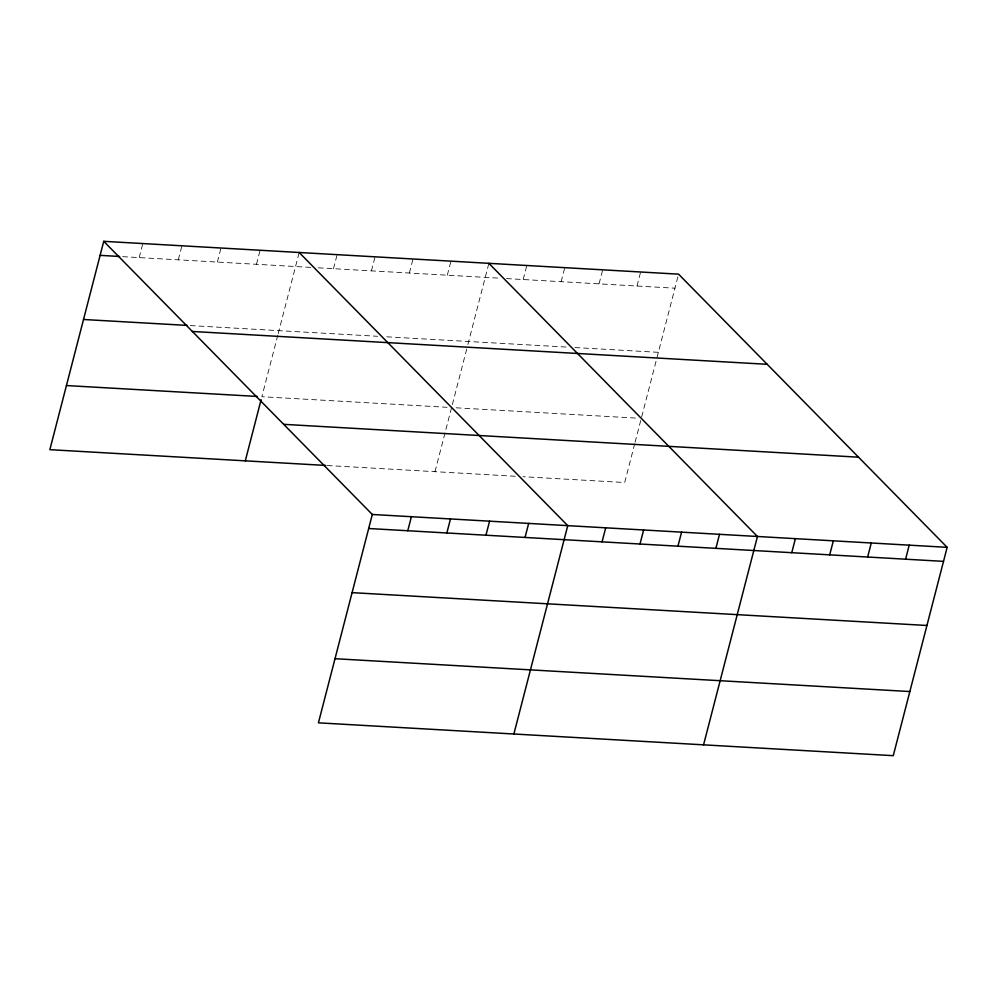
<?xml version="1.0" encoding="UTF-8"?>
<svg xmlns="http://www.w3.org/2000/svg" width="997" height="997" viewBox="0 0 997 997"><rect width="100%" height="100%" fill="white"/><g stroke="black" fill="none" stroke-linecap="round" stroke-linejoin="round"><path stroke-width="0.75" stroke-dasharray="4.99 3.74" d="M139.194 257.587L142.82 243.555M178.289 259.831L181.915 245.798M217.371 262.061L220.998 248.029M256.466 264.292L260.092 250.259M277.802 335.154L261.875 396.719L447.03 407.299M278.188 333.659L299.175 252.49M333.484 268.692L337.123 254.659M371.432 270.86L375.059 256.827M409.368 273.028L412.995 258.996M447.304 275.197L450.943 261.164M434.991 471.681L451.579 407.561M452.351 404.558L467.506 345.996M467.892 344.488L488.879 263.333M523.188 279.534L526.815 265.501M561.124 281.702L564.751 267.67M599.072 283.871L602.699 269.838M637.008 286.027L640.635 272.007M634.715 443.74L624.695 482.523L523.014 476.703M635.101 442.257L641.283 418.391M641.669 416.896L678.571 274.163M122.656 256.653L310.728 267.395M318.317 267.832L500.419 278.225M506.501 278.574L674.944 288.195M190.265 325.583L377.614 336.288M386.711 336.812L568.826 347.205M574.895 347.554L658.369 352.327M456.128 407.81L636.722 418.129M327.24 465.524L515.424 476.279"/><path stroke-width="1.5" d="M103.738 241.324L372.305 514.477L318.429 722.837L893.262 755.676L947.15 547.328L678.571 274.163L103.738 241.324L49.85 449.672L325.732 465.437M245.299 460.838L261.114 399.697M407.773 530.753L411.4 516.72M446.855 532.984L450.482 518.951M485.95 535.215L489.577 521.182M525.033 537.445L528.659 523.413M513.866 734.004L567.754 525.643L299.175 252.49M602.063 541.845L605.69 527.812M639.999 544.013L643.638 529.98M677.948 546.182L681.574 532.149M715.883 548.35L719.51 534.317M703.57 744.834L757.446 536.486L488.879 263.333M791.768 552.687L795.394 538.654M829.703 554.855L833.33 540.823M867.639 557.024L871.266 542.991M905.588 559.192L909.214 545.16M100.099 255.357L119.652 256.478M83.524 319.489L187.262 325.408M192.359 331.465L767.204 364.304M66.438 385.552L257.376 396.457M283.671 424.336L858.517 457.187M372.305 514.477L947.15 547.328M368.678 528.51L943.523 561.361M352.091 592.642L926.936 625.48M335.004 658.705L909.85 691.544"/></g></svg>
